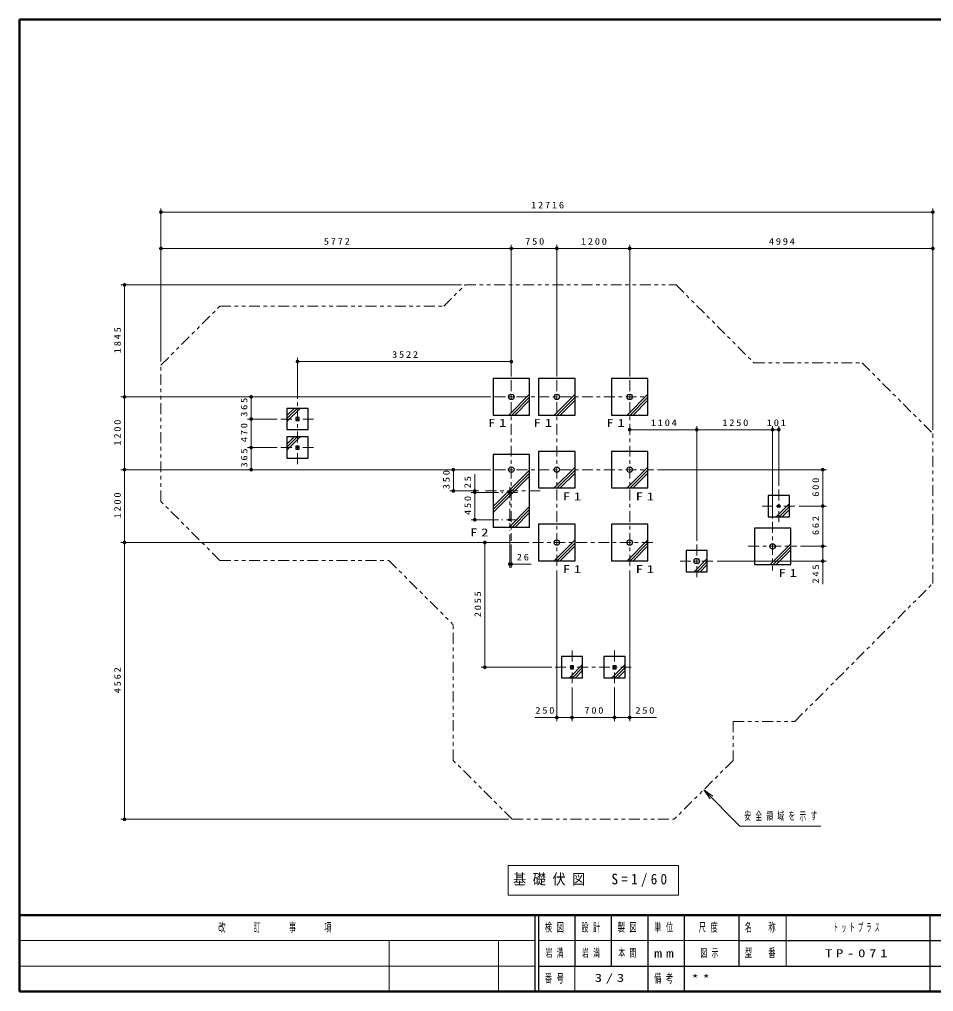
# Model space of a CAD drawing. Units: millimetres on the paper, scale 1:60. Extents: x -385 to 0, y -594 to 267.
# Drawn here: x -385 to -134, y -594 to -327 of the extents above; entities that cross this region are included whole.
import ezdxf

# ---------------------------------------------------------------- set-up
doc = ezdxf.new("R2010")
doc.units = ezdxf.units.MM
doc.linetypes.add('USER2', pattern=[6, 3, -1, 1, -1])
doc.linetypes.add('USER3', pattern=[8, 3, -1, 1, -1, 1, -1])
doc.layers.add('1_60', color=2, linetype='Continuous', lineweight=25)
doc.layers.add('LY_3', color=7, linetype='Continuous', lineweight=13)
doc.layers.add('LY_4', color=7, linetype='Continuous')
doc.styles.add('ＭＳ ゴシック', font='')
doc.styles.get('ＭＳ ゴシック').set_extended_font_data('MS Gothic')

# ---------------------------------------------------------------- blocks, each defined once
blk = doc.blocks.new('filled_dot')
at = {"color": 0, "linetype": 'Continuous', "lineweight": -2, "const_width": 1.25}
blk.add_lwpolyline([(-0.625, 0, 1), (0.625, 0, 1)], format="xyb", close=True, dxfattribs=at)

msp = doc.modelspace()

# ---------------------------------------------------------------- linework, layer by layer
at = {"layer": '1_60', "color": 7, "lineweight": 13}
for p, q in [((-346.148, -388.915), (-346.148, -378.915)), ((-134.22, -388.915), (-134.22, -378.915)), ((-346.148, -379.915), (-134.22, -379.915)), ((-346.148, -420.94), (-346.148, -388.915)), ((-249.954, -425.081), (-249.954, -388.915)), ((-237.454, -425.081), (-237.454, -388.915)), ((-217.454, -425.081), (-217.454, -388.915)), ((-134.22, -439.729), (-134.22, -388.915)), ((-346.148, -389.915), (-249.954, -389.915)), ((-249.954, -389.915), (-237.454, -389.915)), ((-237.454, -389.915), (-217.454, -389.915)), ((-217.454, -389.915), (-134.22, -389.915)), ((-263.667, -399.915), (-357.148, -399.915)), ((-356.148, -430.665), (-356.148, -399.915)), ((-308.654, -431.165), (-308.654, -419.972)), ((-308.654, -420.972), (-249.954, -420.972)), ((-255.538, -430.665), (-357.148, -430.665)), ((-356.148, -450.665), (-356.148, -430.665)), ((-321.386, -430.665), (-321.386, -436.748)), ((-244.954, -429.961), (-250.658, -435.665)), ((-244.954, -430.786), (-249.833, -435.665)), ((-244.954, -431.611), (-249.008, -435.665)), ((-232.454, -429.961), (-238.158, -435.665)), ((-232.454, -430.786), (-237.333, -435.665)), ((-232.454, -431.611), (-236.508, -435.665)), ((-212.454, -429.961), (-218.158, -435.665)), ((-212.454, -430.786), (-217.333, -435.665)), ((-212.454, -431.611), (-216.508, -435.665)), ((-311.571, -435.801), (-309.601, -433.831)), ((-311.571, -436.626), (-308.776, -433.831)), ((-311.571, -437.451), (-307.951, -433.831)), ((-314.238, -436.748), (-322.386, -436.748)), ((-321.386, -444.581), (-321.386, -436.748)), ((-217.454, -439.694), (-199.05, -439.694)), ((-199.05, -470.203), (-199.05, -438.694)), ((-199.05, -439.694), (-178.221, -439.694)), ((-178.221, -464.031), (-178.221, -438.694)), ((-178.221, -439.694), (-176.534, -439.694)), ((-176.534, -455.081), (-176.534, -438.694)), ((-311.571, -443.635), (-309.601, -441.665)), ((-311.571, -444.46), (-308.776, -441.665)), ((-311.571, -445.285), (-307.951, -441.665)), ((-314.238, -444.581), (-322.386, -444.581)), ((-321.386, -444.581), (-321.386, -450.665)), ((-255.538, -450.665), (-357.148, -450.665)), ((-356.148, -470.665), (-356.148, -450.665)), ((-265.854, -456.498), (-265.854, -450.665)), ((-244.954, -450.795), (-254.954, -460.795)), ((-232.454, -449.961), (-238.158, -455.665)), ((-232.454, -450.786), (-237.333, -455.665)), ((-212.454, -449.961), (-218.158, -455.665)), ((-212.454, -450.786), (-217.333, -455.665)), ((-209.788, -450.665), (-163.439, -450.665)), ((-164.439, -450.665), (-164.439, -460.665)), ((-259.985, -456.915), (-259.985, -451.862)), ((-244.954, -451.62), (-254.954, -461.62)), ((-244.954, -452.445), (-254.954, -462.445)), ((-232.454, -451.611), (-236.508, -455.665)), ((-212.454, -451.611), (-216.508, -455.665)), ((-258.871, -456.498), (-266.854, -456.498)), ((-258.871, -456.498), (-260.985, -456.498)), ((-253.51, -456.915), (-260.985, -456.915)), ((-259.985, -464.415), (-259.985, -456.915)), ((-244.954, -460.795), (-250.658, -466.498)), ((-244.954, -461.62), (-249.833, -466.498)), ((-173.617, -459.961), (-177.237, -463.581)), ((-173.617, -460.786), (-176.412, -463.581)), ((-173.617, -461.611), (-175.587, -463.581)), ((-170.951, -460.665), (-163.439, -460.665)), ((-164.439, -460.665), (-164.439, -471.698)), ((-253.51, -464.415), (-260.985, -464.415)), ((-244.954, -462.445), (-249.008, -466.498)), ((-250.388, -468.491), (-250.388, -477.614)), ((-245.121, -470.665), (-357.148, -470.665)), ((-356.148, -546.691), (-356.148, -470.665)), ((-257.222, -504.915), (-257.222, -470.665)), ((-249.954, -471.248), (-249.954, -477.614)), ((-232.454, -469.961), (-238.158, -475.665)), ((-232.454, -470.786), (-237.333, -475.665)), ((-232.454, -471.611), (-236.508, -475.665)), ((-212.454, -469.961), (-218.158, -475.665)), ((-212.454, -470.786), (-217.333, -475.665)), ((-212.454, -471.611), (-216.508, -475.665)), ((-173.221, -470.995), (-178.925, -476.698)), ((-173.221, -471.82), (-178.1, -476.698)), ((-170.555, -471.698), (-163.439, -471.698)), ((-164.439, -471.698), (-164.439, -482.07)), ((-196.134, -475.083), (-199.754, -478.703)), ((-173.221, -472.645), (-177.275, -476.698)), ((-244.54, -476.614), (-250.388, -476.614)), ((-196.134, -475.908), (-198.929, -478.703)), ((-196.134, -476.733), (-198.104, -478.703)), ((-193.467, -475.786), (-163.439, -475.786)), ((-237.454, -478.331), (-237.454, -519.718)), ((-217.454, -478.331), (-217.454, -519.718)), ((-230.371, -504.211), (-233.991, -507.831)), ((-218.704, -504.211), (-222.324, -507.831)), ((-238.871, -504.915), (-258.222, -504.915)), ((-230.371, -505.036), (-233.166, -507.831)), ((-230.371, -505.861), (-232.341, -507.831)), ((-218.704, -505.036), (-221.499, -507.831)), ((-218.704, -505.861), (-220.674, -507.831)), ((-233.288, -510.498), (-233.288, -519.718)), ((-221.621, -510.498), (-221.621, -519.718)), ((-233.288, -518.718), (-243.498, -518.718)), ((-221.621, -518.718), (-233.288, -518.718)), ((-210.049, -518.718), (-221.621, -518.718)), ((-195.366, -541.07), (-197.134, -538.595)), ((-197.134, -538.595), (-194.659, -540.362)), ((-197.134, -538.595), (-195.012, -540.716)), ((-250.679, -546.691), (-357.148, -546.691)), ((-250.854, -559.393), (-250.854, -567.526)), ((-204.054, -559.393), (-250.854, -559.393)), ((-204.054, -567.526), (-204.054, -559.393)), ((-250.854, -567.526), (-204.054, -567.526))]:
    msp.add_line(p, q, dxfattribs=at)
at = {"layer": '1_60', "linetype": 'USER3', "lineweight": 13}
for p, q in [((-268.5, -405.748), (-262.667, -399.915)), ((-262.667, -399.915), (-204.718, -399.915)), ((-204.718, -399.915), (-183.332, -421.301)), ((-346.148, -421.94), (-329.956, -405.748)), ((-329.956, -405.748), (-268.5, -405.748)), ((-183.332, -421.301), (-153.649, -421.301)), ((-153.649, -421.301), (-134.22, -440.729)), ((-346.148, -459.39), (-346.148, -421.94)), ((-134.22, -481.885), (-134.22, -440.729)), ((-329.956, -475.581), (-346.148, -459.39)), ((-329.956, -475.581), (-283.552, -475.581)), ((-283.552, -475.581), (-265.871, -493.262)), ((-172.124, -519.79), (-134.22, -481.885)), ((-265.871, -530.499), (-265.871, -493.262)), ((-189.038, -519.79), (-189.038, -530.499)), ((-189.038, -519.79), (-172.124, -519.79)), ((-249.679, -546.691), (-265.871, -530.499)), ((-189.038, -530.499), (-205.229, -546.691)), ((-249.679, -546.691), (-205.229, -546.691))]:
    msp.add_line(p, q, dxfattribs=at)
at = {"layer": '1_60', "color": 7}
for p, q in [((-244.954, -425.664), (-254.955, -425.664)), ((-254.955, -425.664), (-254.955, -435.665)), ((-244.954, -435.665), (-244.954, -425.664)), ((-232.454, -425.664), (-242.455, -425.664)), ((-242.455, -425.664), (-242.455, -435.665)), ((-232.454, -435.665), (-232.454, -425.664)), ((-212.454, -425.664), (-222.455, -425.664)), ((-222.455, -425.664), (-222.455, -435.665)), ((-212.454, -435.665), (-212.454, -425.664)), ((-311.571, -433.831), (-311.571, -439.665)), ((-305.738, -433.831), (-311.571, -433.831)), ((-305.738, -439.665), (-305.738, -433.831)), ((-254.955, -435.665), (-244.954, -435.665)), ((-242.455, -435.665), (-232.454, -435.665)), ((-222.455, -435.665), (-212.454, -435.665)), ((-311.571, -439.665), (-305.738, -439.665)), ((-311.571, -441.665), (-311.571, -447.498)), ((-305.738, -441.665), (-311.571, -441.665)), ((-305.738, -447.498), (-305.738, -441.665)), ((-232.454, -445.664), (-242.455, -445.664)), ((-242.455, -445.664), (-242.455, -455.665)), ((-232.454, -455.665), (-232.454, -445.664)), ((-212.454, -445.664), (-222.455, -445.664)), ((-222.455, -445.664), (-222.455, -455.665)), ((-212.454, -455.665), (-212.454, -445.664)), ((-311.571, -447.498), (-305.738, -447.498)), ((-254.954, -446.498), (-254.954, -466.498)), ((-244.954, -446.498), (-254.954, -446.498)), ((-244.954, -466.498), (-244.954, -446.498)), ((-242.455, -455.665), (-232.454, -455.665)), ((-222.455, -455.665), (-212.454, -455.665)), ((-173.617, -457.748), (-179.451, -457.748)), ((-179.451, -457.748), (-179.451, -463.581)), ((-173.617, -463.581), (-173.617, -457.748)), ((-179.451, -463.581), (-173.617, -463.581)), ((-244.954, -466.498), (-254.954, -466.498)), ((-232.454, -465.664), (-242.455, -465.664)), ((-242.455, -465.664), (-242.455, -475.665)), ((-232.454, -475.665), (-232.454, -465.664)), ((-212.454, -465.664), (-222.455, -465.664)), ((-222.455, -465.664), (-222.455, -475.665)), ((-212.454, -475.665), (-212.454, -465.664)), ((-173.221, -466.698), (-183.221, -466.698)), ((-183.221, -466.698), (-183.221, -476.698)), ((-173.221, -476.698), (-173.221, -466.698)), ((-196.134, -472.869), (-201.967, -472.869)), ((-201.967, -472.869), (-201.967, -478.703)), ((-196.134, -478.703), (-196.134, -472.869)), ((-242.455, -475.665), (-232.454, -475.665)), ((-222.455, -475.665), (-212.454, -475.665)), ((-183.221, -476.698), (-173.221, -476.698)), ((-201.967, -478.703), (-196.134, -478.703)), ((-230.371, -501.998), (-236.205, -501.998)), ((-236.205, -501.998), (-236.205, -507.831)), ((-230.371, -507.831), (-230.371, -501.998)), ((-218.704, -501.998), (-224.538, -501.998)), ((-224.538, -501.998), (-224.538, -507.831)), ((-218.704, -507.831), (-218.704, -501.998)), ((-236.205, -507.831), (-230.371, -507.831)), ((-224.538, -507.831), (-218.704, -507.831))]:
    msp.add_line(p, q, dxfattribs=at)
at = {"layer": '1_60', "color": 7, "linetype": 'USER2', "lineweight": 13}
for p, q in [((-249.954, -426.081), (-249.954, -470.248)), ((-237.454, -426.081), (-237.454, -477.331)), ((-217.454, -426.081), (-217.454, -477.331)), ((-308.654, -449.165), (-308.654, -432.165)), ((-254.538, -430.665), (-212.871, -430.665)), ((-250.864, -430.665), (-249.045, -430.665)), ((-313.238, -436.748), (-304.071, -436.748)), ((-313.238, -444.581), (-304.071, -444.581)), ((-254.538, -450.665), (-210.788, -450.665)), ((-242.038, -456.498), (-257.871, -456.498)), ((-250.388, -455.381), (-250.388, -467.491)), ((-176.534, -456.081), (-176.534, -465.248)), ((-248.266, -456.915), (-252.51, -456.915)), ((-181.117, -460.665), (-171.951, -460.665)), ((-248.266, -464.415), (-252.51, -464.415)), ((-178.221, -465.031), (-178.221, -478.365)), ((-244.121, -470.665), (-210.788, -470.665)), ((-199.05, -471.203), (-199.05, -480.369)), ((-184.888, -471.698), (-171.555, -471.698)), ((-203.634, -475.786), (-194.467, -475.786)), ((-233.288, -500.331), (-233.288, -509.498)), ((-221.621, -500.331), (-221.621, -509.498)), ((-237.871, -504.915), (-217.038, -504.915))]:
    msp.add_line(p, q, dxfattribs=at)
at = {"layer": '1_60', "color": 7}
for points in [[(-309.071, -437.165), (-308.238, -437.165), (-308.238, -436.331), (-309.071, -436.331)], [(-309.071, -444.998), (-308.238, -444.998), (-308.238, -444.165), (-309.071, -444.165)], [(-233.704, -504.498), (-233.704, -505.331), (-232.871, -505.331), (-232.871, -504.498)], [(-222.038, -504.498), (-222.038, -505.331), (-221.204, -505.331), (-221.204, -504.498)]]:
    msp.add_lwpolyline(points, close=True, dxfattribs=at)
at = {"layer": '1_60', "color": 7, "lineweight": 13}
msp.add_lwpolyline([(-197.134, -538.595), (-187.19, -548.538), (-164.983, -548.538)], dxfattribs=at)
at = {"layer": '1_60', "color": 7}
for centre, radius in [((-249.954, -430.665), 0.743), ((-237.454, -430.665), 0.743), ((-217.454, -430.665), 0.743), ((-249.954, -450.665), 0.743), ((-237.454, -450.665), 0.743), ((-217.454, -450.665), 0.743), ((-250.388, -456.915), 0.283), ((-176.534, -460.665), 0.405), ((-250.388, -464.415), 0.283), ((-237.454, -470.665), 0.743), ((-217.454, -470.665), 0.743), ((-178.221, -471.698), 0.743), ((-199.05, -475.786), 0.743)]:
    msp.add_circle(centre, radius, dxfattribs=at)
at = {"layer": 'LY_3', "lineweight": 50}
for p, q in [((-385, -327), (-385, -594)), ((0, -327), (-385, -327)), ((-385, -573), (0, -573)), ((-385, -594), (0, -594))]:
    msp.add_line(p, q, dxfattribs=at)
at = {"layer": 'LY_3', "color": 211, "lineweight": 25}
for p, q in [((-243.5, -573), (-243.5, -594)), ((-242.5, -573), (-242.5, -594)), ((-232.5, -573), (-232.5, -587)), ((-222.5, -573), (-222.5, -587)), ((-212.5, -573), (-212.5, -594)), ((-202.5, -573), (-202.5, -587)), ((-187.5, -573), (-187.5, -587)), ((-135, -573), (-135, -594)), ((-187.5, -580), (-70, -580)), ((-242.5, -587), (0, -587))]:
    msp.add_line(p, q, dxfattribs=at)
at = {"layer": 'LY_3'}
for p, q in [((-174.5, -573), (-174.5, -587)), ((-385, -580), (-243.5, -580)), ((-283.5, -580), (-283.5, -594)), ((-253.5, -580), (-253.5, -594)), ((-242.5, -580), (-187.5, -580)), ((-385, -587), (-243.5, -587)), ((-232.5, -587), (-232.5, -594))]:
    msp.add_line(p, q, dxfattribs=at)
at = {"layer": 'LY_3', "lineweight": 25}
msp.add_line((-202.5, -587), (-202.5, -594), dxfattribs=at)

# ---------------------------------------------------------------- block references
at = {"layer": '1_60', "color": 7, "lineweight": 13, "xscale": 0.4, "yscale": 0.4}
for p in [(-346.148, -379.915), (-346.148, -389.915), (-249.954, -389.915), (-237.454, -389.915), (-217.454, -389.915), (-308.654, -420.972), (-217.454, -439.694), (-199.05, -439.694), (-178.221, -439.694), (-250.388, -476.614), (-237.454, -518.718), (-233.288, -518.718), (-221.621, -518.718)]:
    msp.add_blockref('filled_dot', p, dxfattribs=at)
for p, rotation in [((-134.22, -379.915), 180), ((-249.954, -389.915), 180), ((-237.454, -389.915), 180), ((-217.454, -389.915), 180), ((-134.22, -389.915), 180), ((-356.148, -399.915), 270), ((-249.954, -420.972), 180), ((-356.148, -430.665), 90), ((-356.148, -430.665), 270), ((-321.386, -430.665), 270), ((-321.386, -436.748), 90), ((-321.386, -436.748), 270), ((-199.05, -439.694), 180), ((-178.221, -439.694), 180), ((-176.534, -439.694), 180), ((-321.386, -444.581), 270), ((-321.386, -444.581), 90), ((-356.148, -450.665), 90), ((-356.148, -450.665), 270), ((-321.386, -450.665), 90), ((-265.854, -450.665), 270), ((-164.439, -450.665), 270), ((-265.854, -456.498), 90), ((-259.985, -456.498), 270), ((-259.985, -456.915), 90), ((-259.985, -456.915), 270), ((-164.439, -460.665), 90), ((-164.439, -460.665), 270), ((-259.985, -464.415), 90), ((-356.148, -470.665), 90), ((-356.148, -470.665), 270), ((-257.222, -470.665), 270), ((-164.439, -471.698), 90), ((-164.439, -471.698), 270), ((-249.954, -476.614), 180), ((-164.439, -475.786), 90), ((-257.222, -504.915), 90), ((-233.288, -518.718), 180), ((-221.621, -518.718), 180), ((-217.454, -518.718), 180), ((-356.148, -546.691), 90)]:
    msp.add_blockref('filled_dot', p, dxfattribs=dict(at, rotation=rotation))

# ---------------------------------------------------------------- texts
at = {"layer": '1_60', "color": 7, "style": 'ＭＳ ゴシック'}
for s, insert, char_height, attachment_point in [('\\T1.33;\\W1.15;12716', (-239.757, -378.915), 1.833, 8), ('\\T1.33;\\W1.15;5772', (-297.634, -388.915), 1.833, 8), ('\\T1.33;\\W1.15;750', (-243.289, -388.915), 1.833, 8), ('\\T1.33;\\W1.15;1200', (-227.033, -388.915), 1.833, 8), ('\\T1.33;\\W1.15;4994', (-175.421, -388.915), 1.833, 8), ('\\T1.33;\\W1.15;3522', (-278.888, -419.972), 1.833, 8), ('\\T1.5;\\W1.35;F1', (-256.338, -437.81), 2.199, 4), ('\\T1.5;\\W1.35;F1', (-243.838, -437.81), 2.199, 4), ('\\T1.5;\\W1.35;F1', (-223.838, -437.81), 2.199, 4), ('\\T1.33;\\W1.15;1104', (-207.831, -438.694), 1.833, 8), ('\\T1.33;\\W1.15;1250', (-188.213, -438.694), 1.833, 8), ('\\T1.33;\\W1.15;101', (-176.958, -438.694), 1.833, 8), ('\\T1.5;\\W1.35;F1', (-235.81, -457.984), 2.199, 4), ('\\T1.5;\\W1.35;F1', (-215.81, -457.984), 2.199, 4), ('\\T1.5;\\W1.35;F2', (-261.273, -467.906), 2.199, 4), ('\\T1.34;\\W1.15;26', (-246.54, -475.614), 1.833, 8), ('\\T1.5;\\W1.35;F1', (-235.81, -477.984), 2.199, 4), ('\\T1.5;\\W1.35;F1', (-215.81, -477.984), 2.199, 4), ('\\T1.5;\\W1.35;F1', (-176.577, -479.017), 2.199, 4), ('\\T1.33;\\W1.15;250', (-240.498, -517.718), 1.833, 8), ('\\T1.33;\\W1.15;700', (-227.038, -517.718), 1.833, 8), ('\\T1.33;\\W1.15;250', (-213.049, -517.718), 1.833, 8), ('\\T1.64;\\W0.6;安全領域を示す', (-185.983, -545.888), 2.199, 4), ('\\T1.5;\\W0.9;基礎伏図\u3000S=1/60', (-249.454, -563.459), 2.933, 4)]:
    msp.add_mtext(s, dxfattribs=dict(at, insert=insert, char_height=char_height, attachment_point=attachment_point))
at = {"layer": '1_60', "color": 7, "char_height": 1.833, "attachment_point": 8, "rotation": 90, "style": 'ＭＳ ゴシック'}
for s, insert in [('\\T1.33;\\W1.15;1845', (-357.148, -414.862)), ('\\T1.33;\\W1.15;365', (-322.386, -433.29)), ('\\T1.33;\\W1.15;1200', (-357.148, -440.244)), ('\\T1.33;\\W1.15;470', (-322.386, -440.249)), ('\\T1.33;\\W1.15;365', (-322.386, -447.206)), ('\\T1.33;\\W1.15;350', (-266.854, -453.166)), ('\\T1.34;\\W1.15;25', (-260.985, -453.862)), ('\\T1.33;\\W1.15;600', (-165.439, -455.248)), ('\\T1.33;\\W1.15;1200', (-357.148, -460.244)), ('\\T1.33;\\W1.15;450', (-260.985, -460.249)), ('\\T1.33;\\W1.15;662', (-165.439, -465.765)), ('\\T1.33;\\W1.15;245', (-165.439, -479.07)), ('\\T1.33;\\W1.15;2055', (-258.222, -487.38)), ('\\T1.33;\\W1.15;4562', (-357.148, -508.261))]:
    msp.add_mtext(s, dxfattribs=dict(at, insert=insert))
at = {"layer": 'LY_3', "color": 4, "char_height": 2.346, "attachment_point": 5, "style": 'ＭＳ ゴシック'}
for s, insert in [('\\T1.64;\\W0.6;改\u3000\u3000訂\u3000\u3000事\u3000\u3000項', (-314.25, -576.5)), ('\\T1.64;\\W0.6;検図', (-237.5, -576.5)), ('\\T1.64;\\W0.6;設計', (-227.5, -576.5)), ('\\T1.64;\\W0.6;製図', (-217.5, -576.5)), ('\\T1.64;\\W0.6;単位', (-207.5, -576.5)), ('\\T1.64;\\W0.6;尺度', (-195.25, -576.5)), ('\\T1.64;\\W0.6;名\u3000称', (-181, -576.5)), ('\\T1.64;\\W0.6;型\u3000番', (-181, -583.5)), ('\\T1.5;\\W1.35;mm', (-207.5, -583.5)), ('\\T1.64;\\W0.6;番号', (-237.5, -590.5)), ('\\T1.64;\\W0.6;備考', (-207.5, -590.5))]:
    msp.add_mtext(s, dxfattribs=dict(at, insert=insert))
at = {"layer": 'LY_4', "char_height": 2.199, "style": 'ＭＳ ゴシック'}
for s, insert, attachment_point in [('\\T1.64;\\W0.45;トットプラス', (-154.75, -576.5), 5), ('\\T1.64;\\W0.6;岩満', (-237.5, -583.5), 5), ('\\T1.64;\\W0.6;岩満', (-227.5, -583.5), 5), ('\\T1.64;\\W0.6;本間', (-217.5, -583.5), 5), ('\\T1.64;\\W0.6;図示', (-198, -583.5), 4), ('\\T1.5;\\W1.35;TP-071', (-154.75, -583.5), 5), ('\\T1.5;\\W1.35;3/3', (-222.5, -590.5), 5), ('\\T1.5;\\W1.35;**', (-200.5, -590.5), 4)]:
    msp.add_mtext(s, dxfattribs=dict(at, insert=insert, attachment_point=attachment_point))

doc.saveas('drawing.dxf')
